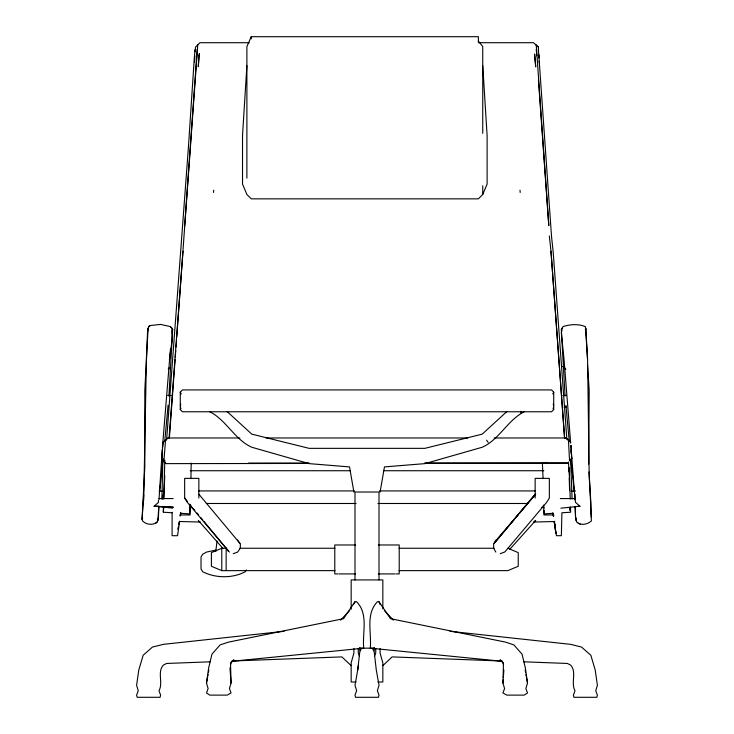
<?xml version="1.0" encoding="UTF-8"?>
<svg xmlns="http://www.w3.org/2000/svg" width="734" height="734" viewBox="0 0 734 734"><rect width="100%" height="100%" fill="white"/><g stroke="black" fill="none" stroke-linecap="round" stroke-linejoin="round"><path stroke-width="1.1" d="M588.677 464.062L589.2 390.479L587.567 365.358M163.361 511.681L163.498 507.102M163.746 499.083L164.801 460.163M190.923 478.66L191.207 463.09M161.902 499.028L162.81 460.906M503.487 664.545L501.854 661.27L370.275 648.168C371.789 632.68 365.339 614.275 377.377 601.761L379.01 601.761L390.479 618.679L505.671 642.158L513.864 644.892L522.048 654.168L525.324 667.821L527.507 683.106L525.874 688.565L527.507 692.933L524.232 695.116L506.763 695.116L502.946 692.933L504.579 688.565L502.946 683.106L503.487 662.903M158.865 506.341L158.443 517.681L157.351 522.048C153.204 525.48 146.204 524.865 142.616 520.956L142.066 519.323L144.8 467.457L144.8 390.479L148.075 328.786M163.728 498.331L164.783 475.788M197.758 44.893L176.766 336.814M172.095 512.772L163.361 512.222L163.7 506.763M183.014 251.257L169.059 438.363M246.89 65.638L242.523 135.515L242.523 184.106L246.89 194.482L251.257 198.85L478.375 198.85L482.743 194.482L487.11 184.106L487.11 135.515L482.743 65.638M158.792 506.561L157.902 520.415L157.351 518.773M163.636 506.488L163.361 512.222M190.042 505.056L189.565 513.864L180.83 513.314L180.5 515.552M190.253 507.442L190.381 505.396M502.946 683.106L503.175 679.831M503.331 677.647L503.882 670.004M169.435 437.198L175.096 359.632M175.261 357.348L175.765 350.503M176.013 347.081L176.518 340.237M166.609 440.024L188.473 146.433L194.482 55.261L195.574 47.077L199.942 42.71L249.23 42.71M213.521 192.482L213.686 190.207M162.269 499.12L162.581 495.065M184.656 226.145L197.207 49.261M162.251 449.933L158.994 499.671M162.425 447.648L170.462 348.98M159.737 490.927L163.113 458.878M164.811 440.62L168.095 405.26M168.939 396.131L172.646 329.327L170.462 326.602L160.627 324.419L150.259 325.511L148.617 326.602L147.525 332.062L146.433 358.265L143.708 500.212M194.914 55.812L194.482 62.362M162.599 452.172L161.719 458.722L166.086 463.631L309.188 463.438M372.459 648.709L374.101 650.893L376.285 670.004L379.01 685.29L377.377 690.749L379.01 695.116L378.469 697.3L355.531 697.3L354.99 695.116L356.623 690.749L354.99 685.29L357.715 670.004L359.899 650.893L361.541 648.709M143.708 494.753L142.066 519.323L142.616 518.232M162.269 458.722L162.269 450.529L163.361 441.795L165.545 440.161L163.902 460.906M172.095 333.153L172.646 329.327L172.095 330.97M230.513 662.903L231.054 683.106L229.421 688.565L231.054 692.933L227.237 695.116L209.768 695.116L206.493 692.933L208.126 688.565L206.493 683.106L208.676 667.821L211.952 654.168L220.136 644.892L228.329 642.158L343.521 618.679L354.99 601.761L356.623 601.761C368.817 614.23 362.119 632.671 363.725 648.168L232.146 661.27L230.513 664.545M179.683 521.149L177.555 535.701L172.095 535.701L172.095 512.222M373.661 650.893L374.156 647.617M357.715 670.004L358.495 664.931M169.37 359.899L172.095 340.246L172.095 328.236L170.462 327.144M380.102 492.019L384.469 466.907L424.867 463.631L482.192 447.254C499.12 439.831 507.8 419.921 524.232 411.765M217.044 541.041L215.768 551.528M206.493 683.106L208.052 674.372M208.438 672.188L208.832 670.004M373.551 650.352L373.918 648.342M189.565 512.222L189.932 510.405M553.17 394.296L553.711 392.112L551.528 389.928L182.472 389.928L180.289 392.112L180.289 409.581L182.472 411.765L551.528 411.765L553.711 409.581L553.711 392.112L552.986 393.571M180.289 405.764L180.83 404.122M591.384 517.14L589.2 476.192L587.567 358.265L585.383 326.602C578.328 323.74 570.208 324.263 562.996 326.602L561.354 329.878L565.061 396.131M585.925 328.236L585.383 329.878L585.925 328.786L587.393 358.155M374.643 655.811L375.735 653.076L375.735 648.553M478.375 42.398L478.375 36.7L251.257 36.7L246.89 46.526L246.89 178.105M180.289 409.581L181.014 408.132M570.667 443.097L564.088 359.899L561.354 333.153L561.905 328.236M495.845 540.068L493.661 543.885L493.661 548.252L495.845 552.078M246.349 569.914L245.257 571.731C232.43 578.511 215.512 578.282 202.667 571.731L201.033 569.006L201.033 556.987L202.667 554.262L206.493 552.078L215.768 550.124M353.348 604.486L354.99 601.761M535.15 494.202L494.202 543.344L514.589 519.14M516.048 517.406L518.232 514.818M519.681 513.084L535.701 494.074L496.386 540.068M509.552 549.573L535.701 520.415L534.242 521.507M340.613 620.138L349.659 610.468M148.617 327.144L150.259 325.511M168.269 369.184L169.912 367.55L168.453 368.642M163.361 442.345L167.728 437.978L239.88 437.978M155.718 523.14L157.351 521.507M231.054 662.362L233.788 659.627M571.19 450.529L571.731 458.722L569.547 460.906L568.455 440.161L566.272 437.978L494.12 437.978M382.836 665.637L392.112 656.902L502.074 661.013M506.809 411.618L482.192 434.152L424.867 448.346L309.133 448.346L251.808 434.152L227.191 411.618M154.076 506.221L173.187 507.185L154.076 506.221L158.443 502.395L158.443 500.579M226.145 570.639L226.145 548.252L221.778 548.252L211.401 552.619L211.401 566.272L221.778 570.639L334.933 570.639M233.238 553.711L237.614 552.078L240.339 548.252L240.339 543.885L198.85 494.202M500.212 553.711L504.579 552.078L505.671 550.986L546.619 502.395L549.344 498.028L549.344 478.375L535.15 478.375L535.15 498.028M284.086 631.313L163.361 644.342L152.443 647.076L143.158 655.26L138.79 670.004L136.607 685.29L138.249 690.749L136.607 695.116L137.157 697.3L160.085 697.3L160.627 695.116L158.994 690.749C163.471 682.758 156.92 672.124 163.361 665.087L166.636 663.453L210.163 661.82M560.868 508.176L579.924 506.221L575.557 502.395L575.006 499.671L570.85 445.373M543.885 463.09L547.234 462.805M564.088 407.131L566.272 406.948M553.17 513.314L544.435 513.864L543.747 510.176M571.19 491.248L575.557 490.991M554.803 521.507L533.517 522.048M562.85 395.534L566.272 395.387M231.926 661.013L341.888 656.902L351.164 665.637M424.812 463.282L567.914 463.09L424.812 463.09M478.495 42.71L533.517 42.71L538.426 47.077L538.426 50.352M266.084 437.978L467.778 437.978M248.514 463.09L309.188 463.09M190.179 470.733L350.402 470.733M383.598 470.733L543.821 470.733M198.786 490.927L354.412 490.927M379.588 490.927L535.214 490.927M158.994 498.569L173.187 498.569M560.326 498.569L574.942 498.569M206.245 503.487L356.128 503.487M377.872 503.487L527.755 503.487M578.098 506.221L579.924 506.221M192.299 507.313L190.115 507.313L190.115 514.956L180.289 514.956M541.701 507.313L543.885 507.313L543.885 514.956L553.711 514.956M200.483 522.048L179.197 521.507M575.135 506.341L575.557 517.681L576.649 522.048C580.576 525.957 587.595 524.461 591.384 520.956L590.842 510.589M355.605 544.977L334.787 544.977L334.787 573.915L338.062 573.915M378.395 544.977L399.213 544.977L399.213 573.915L395.938 573.915M239.89 548.252L334.933 548.252M399.067 548.252L494.11 548.252M399.067 570.639L507.855 570.639L518.232 566.272L518.232 552.619L507.855 548.252M339.154 573.915L355.605 573.915M378.395 573.915L394.846 573.915M359.357 648.168L374.643 648.168M356.082 682.014L351.164 682.014L351.164 662.903L353.898 653.076L353.898 648.553M377.918 682.014L382.836 682.014L382.836 662.903L380.102 653.076L380.102 648.553M523.837 661.82L567.364 663.453L570.639 665.087C577.08 672.124 570.529 682.758 575.006 690.749L573.373 695.116L573.915 697.3L596.843 697.3L597.393 695.116L595.751 690.749L597.393 685.29L595.21 670.004L590.842 655.26L581.557 647.076L570.639 644.342L449.914 631.313M167.728 395.387L171.15 395.534M159.058 491.055L162.425 491.248M156.81 506.221L172.573 508.13M209.768 411.765C226.2 419.921 234.88 439.831 251.808 447.254L309.133 463.631L349.531 466.907L353.898 492.019M578.282 523.14L580.466 524.232M536.242 45.435L538.426 47.077M565.731 437.978L570.639 442.345M500.212 659.627L502.946 662.362M229.421 552.078L187.381 502.395L184.656 498.028L184.656 478.375L198.85 478.375L198.85 498.028M384.341 610.468L393.387 620.138M198.299 520.415L223.136 548.656M225.595 547.711L228.329 550.986L204.052 521.562M184.656 498.028L187.528 501.515M189.748 504.203L191.207 505.974M193.391 508.616L194.84 510.387M197.024 513.029L198.483 514.8M200.666 517.442L202.85 520.094M478.375 41.067L482.743 46.526L482.743 133.331M486.559 440.161L488.202 442.345M237.614 540.068L239.798 543.344M552.986 408.132L553.711 409.581M575.208 506.561L575.557 517.14L576.649 521.507M181.014 393.571L180.289 392.112L180.83 394.296M379.01 601.761L380.102 604.486M359.357 655.811L358.265 653.076L358.265 648.553M561.354 329.327L561.905 330.97M553.17 404.122L553.711 405.764M536.242 44.893L548.803 225.595L538.426 79.832M360.082 648.342L360.449 650.352M525.168 670.004L525.562 672.188M525.948 674.372L527.507 683.106M539.16 61.271L539.518 63.454M571.364 456.539L571.731 458.722M552.785 512.772L553.28 516.048M554.097 521.507L556.445 535.701L561.354 535.701L561.905 512.772L570.639 512.222L570.501 507.102M359.844 647.617L360.339 650.893M554.262 521.324L555.198 528.03L554.344 521.507M574.162 490.927L570.887 458.878M554.335 521.507L555.895 533.517L555.354 529.15M538.426 49.802L551.528 236.522L553.17 251.808L566.831 438.886M549.344 235.972L550.986 251.257L564.648 438.345M565.905 405.26L569.189 440.62M589.053 472.017L590.842 502.395L590.842 513.626M536.242 49.261L536.793 55.812M543.655 505.671L543.811 507.855M229.962 667.821L231.054 683.106M564.556 438.207L550.986 251.257M520.021 190.207L520.177 192.482M569.208 471.072L570.254 499.083M569.96 508.534L570.098 510.589L570.098 507.313M543.408 505.056L543.545 507.102M569.006 467.457L569.547 476.192M542.389 463.09L543.077 478.66M570.639 460.906L572.098 499.028M568.455 461.998L569.006 471.274M569.217 478.036L569.602 490.44M576.098 518.232L576.098 520.415M575.006 494.202L575.006 499.671M571.19 445.621L571.19 453.263M538.976 54.72L538.976 57.995M520.956 411.224L520.956 412.857M482.743 185.748L482.743 194.482M382.836 608.761L382.836 579.924L351.164 579.924L351.164 609.229M379.01 579.924L379.01 492.019L354.99 492.019L354.99 579.924M251.257 36.7L251.257 38.884M221.778 548.252L221.778 570.639M195.024 49.802L195.024 51.765M165.545 440.161L165.545 441.253M148.075 328.236L148.075 329.878M198.85 55.812L198.299 66.73L199.391 53.628L198.85 55.812M178.445 526.966L178.105 529.15L178.445 526.966M179.124 522.599L178.784 524.782L179.133 522.599M180.656 512.772L180.151 516.048L180.683 512.772M565.731 369.184L562.996 366.45L565.731 369.184M553.629 516.048L553.344 513.864L553.62 516.048M535.701 66.73L534.609 54.169L535.701 66.73"/></g></svg>
